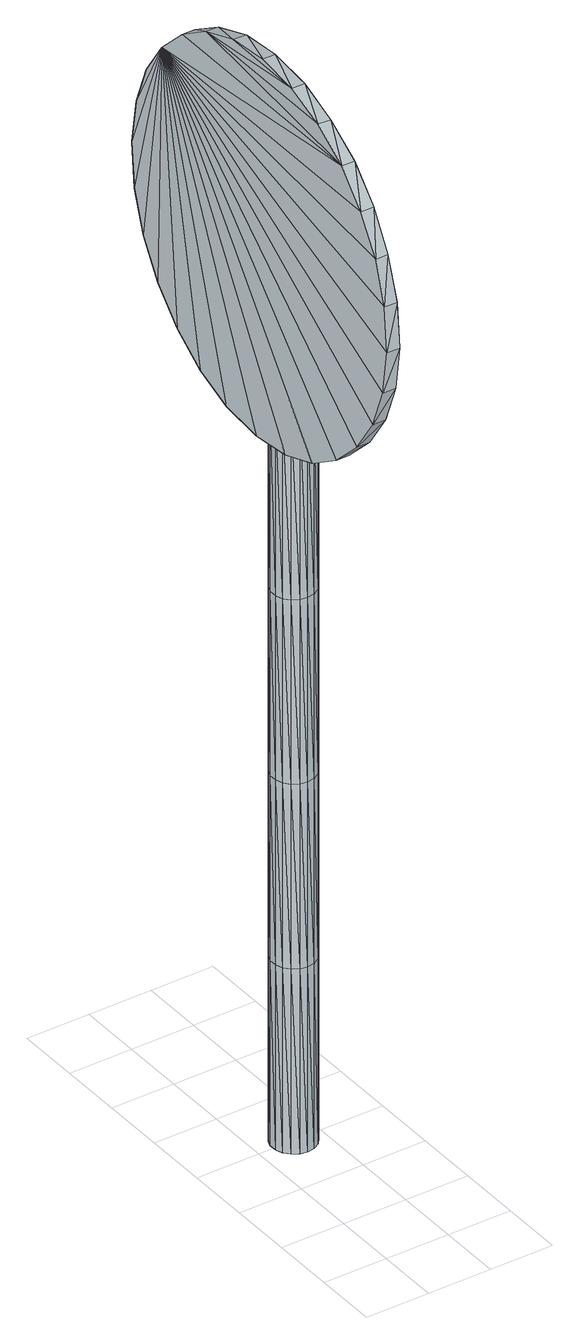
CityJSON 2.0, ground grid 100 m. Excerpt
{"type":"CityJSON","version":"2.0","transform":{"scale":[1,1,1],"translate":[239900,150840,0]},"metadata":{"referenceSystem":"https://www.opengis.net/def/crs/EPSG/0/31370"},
"CityObjects":{
"object1":{"type":"GenericCityObject","attributes":{"cluster":100,"mean_distance_to_centroid":0.0531,"new_centroid_x":239848.25,"new_centroid_y":151220.12,"mean_distance_to_camera":8.08,"H1":0,"H2":0,"Z_final":109.79,"cluster2":-1,"proj_x":239851.87,"proj_y":151217.64,"id_line":42795,"bearing_l":214.3,"distance":4.39,"orientation":"right","G_obj":214.3},"geometry":[{"type":"MultiSurface","lod":"2","boundaries":[[[0,1,2]],[[2,1,3]],[[3,1,4]],[[4,1,5]],[[5,1,6]],[[1,7,6]],[[1,8,7]],[[1,9,8]],[[1,10,9]],[[1,11,10]],[[1,12,11]],[[1,13,12]],[[1,14,13]],[[15,14,1]],[[16,15,1]],[[17,16,1]],[[18,17,1]],[[0,18,1]],[[19,20,0]],[[19,0,2]],[[21,19,2]],[[21,2,3]],[[21,3,22]],[[22,3,4]],[[22,4,23]],[[23,4,5]],[[23,5,24]],[[24,5,6]],[[24,6,25]],[[25,6,7]],[[25,7,26]],[[26,7,8]],[[26,8,27]],[[8,9,27]],[[27,9,28]],[[9,10,28]],[[10,29,28]],[[10,11,29]],[[11,30,29]],[[11,12,30]],[[30,12,31]],[[31,12,13]],[[31,13,32]],[[32,13,14]],[[32,14,33]],[[33,14,15]],[[33,15,34]],[[34,15,16]],[[34,16,35]],[[35,16,17]],[[36,35,17]],[[18,36,17]],[[20,36,18]],[[20,18,0]],[[37,38,20]],[[37,20,19]],[[39,37,19]],[[21,39,19]],[[39,21,40]],[[40,21,22]],[[40,22,41]],[[41,22,23]],[[41,23,42]],[[42,23,24]],[[42,24,43]],[[43,24,25]],[[43,25,44]],[[44,25,26]],[[26,45,44]],[[26,27,45]],[[27,46,45]],[[27,28,46]],[[28,47,46]],[[28,29,47]],[[47,29,48]],[[29,30,48]],[[48,30,49]],[[49,30,31]],[[49,31,50]],[[50,31,32]],[[50,32,51]],[[51,32,33]],[[51,33,52]],[[52,33,34]],[[52,34,53]],[[53,34,35]],[[54,53,35]],[[54,35,36]],[[38,54,36]],[[38,36,20]],[[55,56,38]],[[55,38,37]],[[57,55,37]],[[57,37,39]],[[57,39,58]],[[58,39,40]],[[58,40,59]],[[59,40,41]],[[59,41,60]],[[60,41,42]],[[60,42,61]],[[61,42,43]],[[61,43,62]],[[62,43,44]],[[44,63,62]],[[44,45,63]],[[45,64,63]],[[45,46,64]],[[46,65,64]],[[46,47,65]],[[47,66,65]],[[47,48,66]],[[66,48,67]],[[67,48,49]],[[67,49,68]],[[68,49,50]],[[68,50,69]],[[69,50,51]],[[69,51,70]],[[70,51,52]],[[70,52,71]],[[71,52,53]],[[72,71,53]],[[72,53,54]],[[56,72,54]],[[56,54,38]],[[73,74,56]],[[73,56,55]],[[75,73,55]],[[75,55,57]],[[75,57,76]],[[76,57,58]],[[76,58,77]],[[77,58,59]],[[77,59,78]],[[78,59,60]],[[78,60,79]],[[79,60,61]],[[79,61,80]],[[80,61,62]],[[62,81,80]],[[62,63,81]],[[63,82,81]],[[63,64,82]],[[64,83,82]],[[64,65,83]],[[65,84,83]],[[65,66,84]],[[84,66,85]],[[85,66,67]],[[85,67,86]],[[86,67,68]],[[86,68,87]],[[87,68,69]],[[87,69,88]],[[88,69,70]],[[88,70,89]],[[89,70,71]],[[90,89,71]],[[90,71,72]],[[74,90,72]],[[74,72,56]],[[91,92,74]],[[91,74,73]],[[93,91,73]],[[93,73,75]],[[93,75,94]],[[94,75,76]],[[94,76,95]],[[95,76,77]],[[95,77,96]],[[96,77,78]],[[96,78,97]],[[97,78,79]],[[97,79,98]],[[98,79,80]],[[80,99,98]],[[80,81,99]],[[81,100,99]],[[81,82,100]],[[82,101,100]],[[82,83,101]],[[83,102,101]],[[83,84,102]],[[102,84,103]],[[103,84,85]],[[103,85,104]],[[104,85,86]],[[104,86,105]],[[105,86,87]],[[105,87,106]],[[106,87,88]],[[106,88,107]],[[107,88,89]],[[108,107,89]],[[108,89,90]],[[92,108,90]],[[92,90,74]],[[92,91,109]],[[91,93,109]],[[93,94,109]],[[94,95,109]],[[95,96,109]],[[109,96,97]],[[109,97,98]],[[109,98,99]],[[109,99,100]],[[109,100,101]],[[109,101,102]],[[109,102,103]],[[109,103,104]],[[105,109,104]],[[106,109,105]],[[107,109,106]],[[108,109,107]],[[92,109,108]],[[110,111,112]],[[113,112,114]],[[115,112,113]],[[116,112,115]],[[117,112,116]],[[118,112,117]],[[119,112,118]],[[120,112,119]],[[121,112,120]],[[122,112,121]],[[122,123,112]],[[123,110,112]],[[111,124,112]],[[124,125,112]],[[125,126,112]],[[126,127,112]],[[127,128,112]],[[128,129,112]],[[129,130,112]],[[130,131,112]],[[112,131,132]],[[131,133,132]],[[131,134,133]],[[133,134,135]],[[133,135,136]],[[135,137,136]],[[133,136,138]],[[136,139,138]],[[136,137,139]],[[137,140,139]],[[137,135,140]],[[135,141,140]],[[135,134,141]],[[134,142,141]],[[134,131,142]],[[131,143,142]],[[131,130,143]],[[143,130,144]],[[144,130,129]],[[144,129,145]],[[145,129,128]],[[145,128,146]],[[146,127,147]],[[147,127,126]],[[147,126,148]],[[148,126,125]],[[148,125,149]],[[149,125,124]],[[150,149,124]],[[150,124,111]],[[151,150,111]],[[151,111,110]],[[152,151,110]],[[152,110,123]],[[146,128,127]],[[153,123,122]],[[154,153,122]],[[154,122,121]],[[155,154,121]],[[155,121,120]],[[156,155,120]],[[156,120,119]],[[157,156,119]],[[157,119,118]],[[157,118,158]],[[158,118,117]],[[158,117,159]],[[153,152,123]],[[159,117,116]],[[159,116,160]],[[160,116,115]],[[160,115,161]],[[161,115,113]],[[161,113,162]],[[162,113,114]],[[162,114,163]],[[163,114,112]],[[163,112,164]],[[164,112,132]],[[132,165,164]],[[132,133,165]],[[133,138,165]],[[138,139,140]],[[161,162,163]],[[160,161,163]],[[159,160,163]],[[158,159,163]],[[157,158,163]],[[156,157,163]],[[155,156,163]],[[154,155,163]],[[153,154,163]],[[153,163,152]],[[152,163,151]],[[151,163,150]],[[150,163,149]],[[149,163,148]],[[148,163,147]],[[147,163,146]],[[146,163,145]],[[145,163,144]],[[144,163,143]],[[143,163,142]],[[163,164,142]],[[142,164,165]],[[142,165,141]],[[165,140,141]],[[165,138,140]],[[166,167,168]],[[168,167,169]],[[170,168,169]],[[170,169,171]],[[170,171,172]],[[172,171,173]],[[172,173,174]],[[174,173,175]],[[174,175,176]],[[176,175,177]],[[176,177,178]],[[178,177,179]],[[178,179,180]],[[180,179,181]],[[180,181,182]],[[182,181,183]],[[182,183,184]],[[184,183,185]],[[184,185,186]],[[186,185,187]],[[186,187,188]],[[188,187,189]],[[188,189,190]],[[190,189,191]],[[192,190,191]],[[192,191,193]],[[194,192,193]],[[194,193,195]],[[196,194,195]],[[196,195,197]],[[198,196,197]],[[198,197,199]],[[200,198,199]],[[200,199,201]],[[202,200,201]],[[202,201,203]],[[204,202,203]],[[204,203,205]],[[206,204,205]],[[206,205,207]],[[208,206,207]],[[208,207,209]],[[210,208,209]],[[210,209,211]],[[212,210,211]],[[212,211,213]],[[214,212,213]],[[214,213,215]],[[216,214,215]],[[216,215,217]],[[216,217,218]],[[218,217,219]],[[218,219,220]],[[220,219,221]],[[220,221,222]],[[222,221,223]],[[222,223,224]],[[224,223,225]],[[224,225,226]],[[226,225,227]],[[226,227,228]],[[228,227,229]],[[228,229,230]],[[230,229,231]],[[230,231,232]],[[232,231,233]],[[232,233,234]],[[234,233,235]],[[234,235,236]],[[236,235,237]],[[238,236,237]],[[238,237,239]],[[238,239,240]],[[240,239,241]],[[241,242,240]],[[241,243,242]],[[242,243,244]],[[244,243,245]],[[244,245,246]],[[246,245,247]],[[246,247,248]],[[248,247,249]],[[248,249,250]],[[250,249,251]],[[250,251,252]],[[252,251,253]],[[252,253,254]],[[254,253,255]],[[254,255,256]],[[256,255,257]],[[256,257,258]],[[258,257,259]],[[258,259,260]],[[260,259,261]],[[260,261,262]],[[262,261,263]],[[262,263,264]],[[264,263,265]],[[264,265,266]],[[266,265,267]],[[267,268,266]],[[267,269,268]],[[269,270,268]],[[269,271,270]],[[271,272,270]],[[271,273,272]],[[273,274,272]],[[273,275,274]],[[275,276,274]],[[275,277,276]],[[277,278,276]],[[277,279,278]],[[279,280,278]],[[279,281,280]],[[281,282,280]],[[281,283,282]],[[283,284,282]],[[283,285,284]],[[285,286,284]],[[285,287,286]],[[287,288,286]],[[287,289,288]],[[288,289,290]],[[290,289,291]],[[290,291,292]],[[292,291,293]],[[292,293,294]],[[294,293,295]],[[294,295,296]],[[296,295,297]],[[296,297,298]],[[298,297,299]],[[298,299,300]],[[300,299,301]],[[300,301,302]],[[302,301,303]],[[302,303,304]],[[304,303,305]],[[304,305,306]],[[306,305,307]],[[306,307,308]],[[308,307,309]],[[308,309,310]],[[310,309,311]],[[310,311,312]],[[312,311,313]],[[313,166,312]],[[313,167,166]],[[169,167,313]],[[169,313,171]],[[171,313,311]],[[173,171,311]],[[173,311,309]],[[175,173,309]],[[175,309,307]],[[177,175,307]],[[177,307,305]],[[179,177,305]],[[179,305,303]],[[181,179,303]],[[181,303,301]],[[183,181,301]],[[183,301,299]],[[183,299,297]],[[185,183,297]],[[185,297,295]],[[187,185,295]],[[187,295,293]],[[187,293,291]],[[189,187,291]],[[189,291,289]],[[189,289,287]],[[189,287,285]],[[191,189,285]],[[191,285,283]],[[193,191,283]],[[195,193,283]],[[195,283,281]],[[197,195,281]],[[199,197,281]],[[201,199,281]],[[201,281,279]],[[203,201,279]],[[205,203,279]],[[205,279,277]],[[205,277,207]],[[207,277,209]],[[209,277,275]],[[209,275,211]],[[211,275,273]],[[211,273,213]],[[213,273,271]],[[213,271,215]],[[215,271,269]],[[215,269,217]],[[217,269,219]],[[219,269,267]],[[219,267,221]],[[221,267,265]],[[221,265,223]],[[223,265,263]],[[223,263,225]],[[225,263,261]],[[225,261,227]],[[227,261,259]],[[227,259,229]],[[229,259,257]],[[229,257,255]],[[229,255,231]],[[231,255,253]],[[231,253,233]],[[233,253,251]],[[233,251,235]],[[251,249,235]],[[235,249,247]],[[235,247,237]],[[247,245,237]],[[237,245,243]],[[237,243,239]],[[239,243,241]],[[238,240,242]],[[168,312,166]],[[170,312,168]],[[170,310,312]],[[172,310,170]],[[172,308,310]],[[174,308,172]],[[174,306,308]],[[176,306,174]],[[176,304,306]],[[178,304,176]],[[178,302,304]],[[180,302,178]],[[180,300,302]],[[182,300,180]],[[182,298,300]],[[182,296,298]],[[184,296,182]],[[184,294,296]],[[186,294,184]],[[186,292,294]],[[186,290,292]],[[188,290,186]],[[188,288,290]],[[188,286,288]],[[188,284,286]],[[190,284,188]],[[190,282,284]],[[192,282,190]],[[194,282,192]],[[194,280,282]],[[196,280,194]],[[198,280,196]],[[200,280,198]],[[200,278,280]],[[202,278,200]],[[204,278,202]],[[204,276,278]],[[204,206,276]],[[206,208,276]],[[208,274,276]],[[208,210,274]],[[210,272,274]],[[210,212,272]],[[212,270,272]],[[212,214,270]],[[214,268,270]],[[214,216,268]],[[216,218,268]],[[218,266,268]],[[218,220,266]],[[220,264,266]],[[220,222,264]],[[222,262,264]],[[222,224,262]],[[224,260,262]],[[224,226,260]],[[226,258,260]],[[226,228,258]],[[228,256,258]],[[228,254,256]],[[228,230,254]],[[230,252,254]],[[230,232,252]],[[232,250,252]],[[232,234,250]],[[250,234,248]],[[234,246,248]],[[234,236,246]],[[246,236,244]],[[236,242,244]],[[236,238,242]],[[314,315,316]],[[316,315,317]],[[318,316,317]],[[318,317,319]],[[318,319,320]],[[320,319,321]],[[320,321,322]],[[322,321,323]],[[322,323,324]],[[324,323,325]],[[324,325,326]],[[326,325,327]],[[326,327,328]],[[328,327,329]],[[328,329,330]],[[330,329,331]],[[330,331,332]],[[332,331,333]],[[332,333,334]],[[334,333,335]],[[334,335,336]],[[336,335,337]],[[336,337,338]],[[338,337,339]],[[340,338,339]],[[340,339,341]],[[342,340,341]],[[342,341,343]],[[344,342,343]],[[344,343,345]],[[346,344,345]],[[346,345,347]],[[348,346,347]],[[348,347,349]],[[350,348,349]],[[350,349,351]],[[352,350,351]],[[352,351,353]],[[354,352,353]],[[354,353,355]],[[356,354,355]],[[356,355,357]],[[358,356,357]],[[358,357,359]],[[360,358,359]],[[360,359,361]],[[362,360,361]],[[362,361,363]],[[364,362,363]],[[364,363,365]],[[364,365,366]],[[366,365,367]],[[366,367,368]],[[368,367,369]],[[368,369,370]],[[370,369,371]],[[370,371,372]],[[372,371,373]],[[372,373,374]],[[374,373,375]],[[374,375,376]],[[376,375,377]],[[376,377,378]],[[378,377,379]],[[378,379,380]],[[380,379,381]],[[380,381,382]],[[382,381,383]],[[382,383,384]],[[384,383,385]],[[386,384,385]],[[386,385,387]],[[386,387,388]],[[388,387,389]],[[389,390,388]],[[389,391,390]],[[390,391,392]],[[392,391,393]],[[392,393,394]],[[394,393,395]],[[394,395,396]],[[396,395,397]],[[396,397,398]],[[398,397,399]],[[398,399,400]],[[400,399,401]],[[400,401,402]],[[402,401,403]],[[402,403,404]],[[404,403,405]],[[404,405,406]],[[406,405,407]],[[406,407,408]],[[408,407,409]],[[408,409,410]],[[410,409,411]],[[410,411,412]],[[412,411,413]],[[412,413,414]],[[414,413,415]],[[415,416,414]],[[415,417,416]],[[417,418,416]],[[417,419,418]],[[419,420,418]],[[419,421,420]],[[421,422,420]],[[421,423,422]],[[423,424,422]],[[423,425,424]],[[425,426,424]],[[425,427,426]],[[427,428,426]],[[427,429,428]],[[429,430,428]],[[429,431,430]],[[431,432,430]],[[431,433,432]],[[433,434,432]],[[433,435,434]],[[435,436,434]],[[435,437,436]],[[436,437,438]],[[438,437,439]],[[438,439,440]],[[440,439,441]],[[440,441,442]],[[442,441,443]],[[442,443,444]],[[444,443,445]],[[444,445,446]],[[446,445,447]],[[446,447,448]],[[448,447,449]],[[448,449,450]],[[450,449,451]],[[450,451,452]],[[452,451,453]],[[452,453,454]],[[454,453,455]],[[454,455,456]],[[456,455,457]],[[456,457,458]],[[458,457,459]],[[458,459,460]],[[460,459,461]],[[461,314,460]],[[461,315,314]],[[317,315,461]],[[317,461,319]],[[319,461,459]],[[321,319,459]],[[321,459,457]],[[323,321,457]],[[323,457,455]],[[325,323,455]],[[325,455,453]],[[327,325,453]],[[327,453,451]],[[329,327,451]],[[329,451,449]],[[331,329,449]],[[331,449,447]],[[331,447,445]],[[333,331,445]],[[333,445,443]],[[335,333,443]],[[335,443,441]],[[335,441,439]],[[337,335,439]],[[337,439,437]],[[337,437,435]],[[337,435,433]],[[339,337,433]],[[339,433,431]],[[341,339,431]],[[343,341,431]],[[343,431,429]],[[345,343,429]],[[347,345,429]],[[349,347,429]],[[349,429,427]],[[351,349,427]],[[353,351,427]],[[353,427,425]],[[353,425,355]],[[355,425,357]],[[357,425,423]],[[357,423,359]],[[359,423,421]],[[359,421,361]],[[361,421,419]],[[361,419,363]],[[363,419,417]],[[363,417,365]],[[365,417,367]],[[367,417,415]],[[367,415,369]],[[369,415,413]],[[369,413,371]],[[371,413,411]],[[371,411,373]],[[373,411,409]],[[373,409,375]],[[375,409,407]],[[375,407,377]],[[377,407,405]],[[377,405,403]],[[377,403,379]],[[379,403,401]],[[379,401,381]],[[381,401,399]],[[381,399,383]],[[399,397,383]],[[383,397,395]],[[383,395,385]],[[395,393,385]],[[385,393,391]],[[385,391,387]],[[387,391,389]],[[386,388,390]],[[316,460,314]],[[318,460,316]],[[318,458,460]],[[320,458,318]],[[320,456,458]],[[322,456,320]],[[322,454,456]],[[324,454,322]],[[324,452,454]],[[326,452,324]],[[326,450,452]],[[328,450,326]],[[328,448,450]],[[330,448,328]],[[330,446,448]],[[330,444,446]],[[332,444,330]],[[332,442,444]],[[334,442,332]],[[334,440,442]],[[334,438,440]],[[336,438,334]],[[336,436,438]],[[336,434,436]],[[336,432,434]],[[338,432,336]],[[338,430,432]],[[340,430,338]],[[342,430,340]],[[342,428,430]],[[344,428,342]],[[346,428,344]],[[348,428,346]],[[348,426,428]],[[350,426,348]],[[352,426,350]],[[352,424,426]],[[352,354,424]],[[354,356,424]],[[356,422,424]],[[356,358,422]],[[358,420,422]],[[358,360,420]],[[360,418,420]],[[360,362,418]],[[362,416,418]],[[362,364,416]],[[364,366,416]],[[366,414,416]],[[366,368,414]],[[368,412,414]],[[368,370,412]],[[370,410,412]],[[370,372,410]],[[372,408,410]],[[372,374,408]],[[374,406,408]],[[374,376,406]],[[376,404,406]],[[376,402,404]],[[376,378,402]],[[378,400,402]],[[378,380,400]],[[380,398,400]],[[380,382,398]],[[398,382,396]],[[382,394,396]],[[382,384,394]],[[394,384,392]],[[384,390,392]],[[384,386,390]]]}]}
},
"vertices":[
[57,335,2],[57,301,2],[69,333,2],[79,327,2],[86,318,2],[90,307,2],[90,295,2],[86,284,2],[79,275,2],[69,269,2],[57,267,2],[46,269,2],[36,275,2],[28,284,2],[24,295,2],[24,307,2],[28,318,2],[36,327,2],[46,333,2],[69,333,300],[57,335,300],[79,327,300],[86,318,300],[90,307,300],[90,295,300],[86,284,300],[79,275,300],[69,269,300],[57,267,300],[46,269,300],[36,275,300],[28,284,300],[24,295,300],[24,307,300],[28,318,300],[36,327,300],[46,333,300],[69,333,598],[57,335,598],[79,327,598],[86,318,598],[90,307,598],[90,295,598],[86,284,598],[79,275,598],[69,269,598],[57,267,598],[46,269,598],[36,275,598],[28,284,598],[24,295,598],[24,307,598],[28,318,598],[36,327,598],[46,333,598],[69,333,895],[57,335,895],[79,327,895],[86,318,895],[90,307,895],[90,295,895],[86,284,895],[79,275,895],[69,269,895],[57,267,895],[46,269,895],[36,275,895],[28,284,895],[24,295,895],[24,307,895],[28,318,895],[36,327,895],[46,333,895],[69,333,1193],[57,335,1193],[79,327,1193],[86,318,1193],[90,307,1193],[90,295,1193],[86,284,1193],[79,275,1193],[69,269,1193],[57,267,1193],[46,269,1193],[36,275,1193],[28,284,1193],[24,295,1193],[24,307,1193],[28,318,1193],[36,327,1193],[46,333,1193],[69,333,1491],[57,335,1491],[79,327,1491],[86,318,1491],[90,307,1491],[90,295,1491],[86,284,1491],[79,275,1491],[69,269,1491],[57,267,1491],[46,269,1491],[36,275,1491],[28,284,1491],[24,295,1491],[24,307,1491],[28,318,1491],[36,327,1491],[46,333,1491],[57,301,1491],[22,175,1185],[22,119,1221],[31,543,1645],[29,601,1525],[30,578,1589],[28,609,1456],[27,601,1387],[26,578,1324],[25,543,1268],[24,496,1221],[23,440,1185],[22,376,1162],[22,307,1154],[22,238,1162],[23,72,1268],[24,36,1324],[25,13,1387],[26,5,1456],[27,13,1525],[28,36,1589],[30,72,1645],[31,119,1692],[32,496,1692],[32,440,1727],[31,175,1727],[32,238,1750],[33,376,1750],[32,307,1758],[12,377,1750],[12,307,1758],[11,238,1750],[10,175,1728],[10,119,1692],[9,72,1645],[8,36,1589],[6,13,1526],[5,5,1457],[4,13,1387],[3,36,1324],[2,72,1268],[1,119,1221],[1,175,1185],[1,238,1163],[1,307,1155],[1,377,1163],[2,440,1185],[3,496,1221],[4,543,1268],[5,579,1324],[6,601,1387],[7,609,1457],[9,601,1526],[10,579,1589],[10,543,1645],[11,496,1692],[11,440,1728],[14,411,1304],[14,411,1265],[48,410,1304],[48,410,1265],[47,392,1304],[47,392,1265],[70,383,1304],[70,383,1265],[73,382,1304],[73,382,1265],[77,380,1304],[77,380,1265],[80,379,1304],[80,379,1265],[83,377,1304],[83,377,1265],[87,375,1304],[87,375,1265],[90,373,1304],[90,373,1265],[93,371,1304],[93,371,1265],[103,363,1304],[103,363,1265],[106,361,1304],[106,361,1265],[108,358,1304],[108,358,1265],[110,355,1304],[110,355,1265],[112,352,1304],[112,352,1265],[113,349,1304],[113,349,1265],[113,345,1304],[113,345,1265],[113,342,1304],[113,342,1265],[113,307,1304],[113,307,1265],[110,288,1304],[110,288,1265],[109,283,1304],[109,283,1265],[108,278,1304],[108,278,1265],[106,273,1304],[106,273,1265],[103,269,1304],[103,269,1265],[100,266,1304],[100,266,1265],[96,262,1304],[96,262,1265],[92,259,1304],[92,259,1265],[87,256,1304],[87,256,1265],[82,254,1304],[82,254,1265],[77,252,1304],[77,252,1265],[72,251,1304],[72,251,1265],[67,250,1304],[67,250,1265],[62,249,1304],[62,249,1265],[57,249,1304],[57,249,1265],[45,249,1304],[45,249,1265],[43,224,1304],[43,224,1265],[14,223,1304],[14,223,1265],[14,254,1304],[14,254,1265],[35,268,1304],[35,268,1265],[51,267,1304],[51,267,1265],[54,267,1304],[54,267,1265],[58,267,1304],[58,267,1265],[61,267,1304],[61,267,1265],[64,268,1304],[64,268,1265],[68,268,1304],[68,268,1265],[71,269,1304],[71,269,1265],[74,270,1304],[74,270,1265],[77,271,1304],[77,271,1265],[80,273,1304],[80,273,1265],[82,275,1304],[82,275,1265],[84,277,1304],[84,277,1265],[85,279,1304],[85,279,1265],[87,282,1304],[87,282,1265],[87,285,1304],[87,285,1265],[89,305,1304],[89,305,1265],[89,342,1304],[89,342,1265],[89,344,1304],[89,344,1265],[88,346,1304],[88,346,1265],[87,348,1304],[87,348,1265],[86,350,1304],[86,350,1265],[85,352,1304],[85,352,1265],[83,353,1304],[83,353,1265],[81,354,1304],[81,354,1265],[81,355,1304],[81,355,1265],[79,356,1304],[79,356,1265],[76,357,1304],[76,357,1265],[74,358,1304],[74,358,1265],[72,358,1304],[72,358,1265],[69,359,1304],[69,359,1265],[67,360,1304],[67,360,1265],[65,360,1304],[65,360,1265],[44,364,1304],[44,364,1265],[20,378,1304],[20,378,1265],[22,411,1473],[22,411,1434],[56,410,1473],[56,410,1434],[56,392,1473],[56,392,1434],[78,383,1473],[78,383,1434],[81,382,1473],[81,382,1434],[85,380,1473],[85,380,1434],[88,379,1473],[88,379,1434],[91,377,1473],[91,377,1434],[95,375,1473],[95,375,1434],[98,373,1473],[98,373,1434],[101,371,1473],[101,371,1434],[111,363,1473],[111,363,1434],[114,361,1473],[114,361,1434],[116,358,1473],[116,358,1434],[118,355,1473],[118,355,1434],[120,352,1473],[120,352,1434],[121,349,1473],[121,349,1434],[121,345,1473],[121,345,1434],[122,342,1473],[122,342,1434],[121,307,1473],[121,307,1434],[118,288,1473],[118,288,1434],[117,283,1473],[117,283,1434],[116,278,1473],[116,278,1434],[114,273,1473],[114,273,1434],[111,269,1473],[111,269,1434],[108,266,1473],[108,266,1434],[104,262,1473],[104,262,1434],[100,259,1473],[100,259,1434],[95,256,1473],[95,256,1434],[90,254,1473],[90,254,1434],[85,252,1473],[85,252,1434],[80,251,1473],[80,251,1434],[75,250,1473],[75,250,1434],[70,249,1473],[70,249,1434],[65,249,1473],[65,249,1434],[53,249,1473],[53,249,1434],[51,224,1473],[51,224,1434],[22,223,1473],[22,223,1434],[22,254,1473],[22,254,1434],[43,268,1473],[43,268,1434],[59,267,1473],[59,267,1434],[62,267,1473],[62,267,1434],[66,267,1473],[66,267,1434],[69,267,1473],[69,267,1434],[72,268,1473],[72,268,1434],[76,268,1473],[76,268,1434],[79,269,1473],[79,269,1434],[82,270,1473],[82,270,1434],[85,271,1473],[85,271,1434],[88,273,1473],[88,273,1434],[90,275,1473],[90,275,1434],[92,277,1473],[92,277,1434],[93,279,1473],[93,279,1434],[95,282,1473],[95,282,1434],[95,285,1473],[95,285,1434],[97,305,1473],[97,305,1434],[97,342,1473],[97,342,1434],[97,344,1473],[97,344,1434],[96,346,1473],[96,346,1434],[95,348,1473],[95,348,1434],[94,350,1473],[94,350,1434],[93,352,1473],[93,352,1434],[91,353,1473],[91,353,1434],[89,354,1473],[89,354,1434],[89,355,1473],[89,355,1434],[87,356,1473],[87,356,1434],[84,357,1473],[84,357,1434],[82,358,1473],[82,358,1434],[80,358,1473],[80,358,1434],[78,359,1473],[78,359,1434],[75,360,1473],[75,360,1434],[73,360,1473],[73,360,1434],[52,364,1473],[52,364,1434],[28,378,1473],[28,378,1434]
]}
